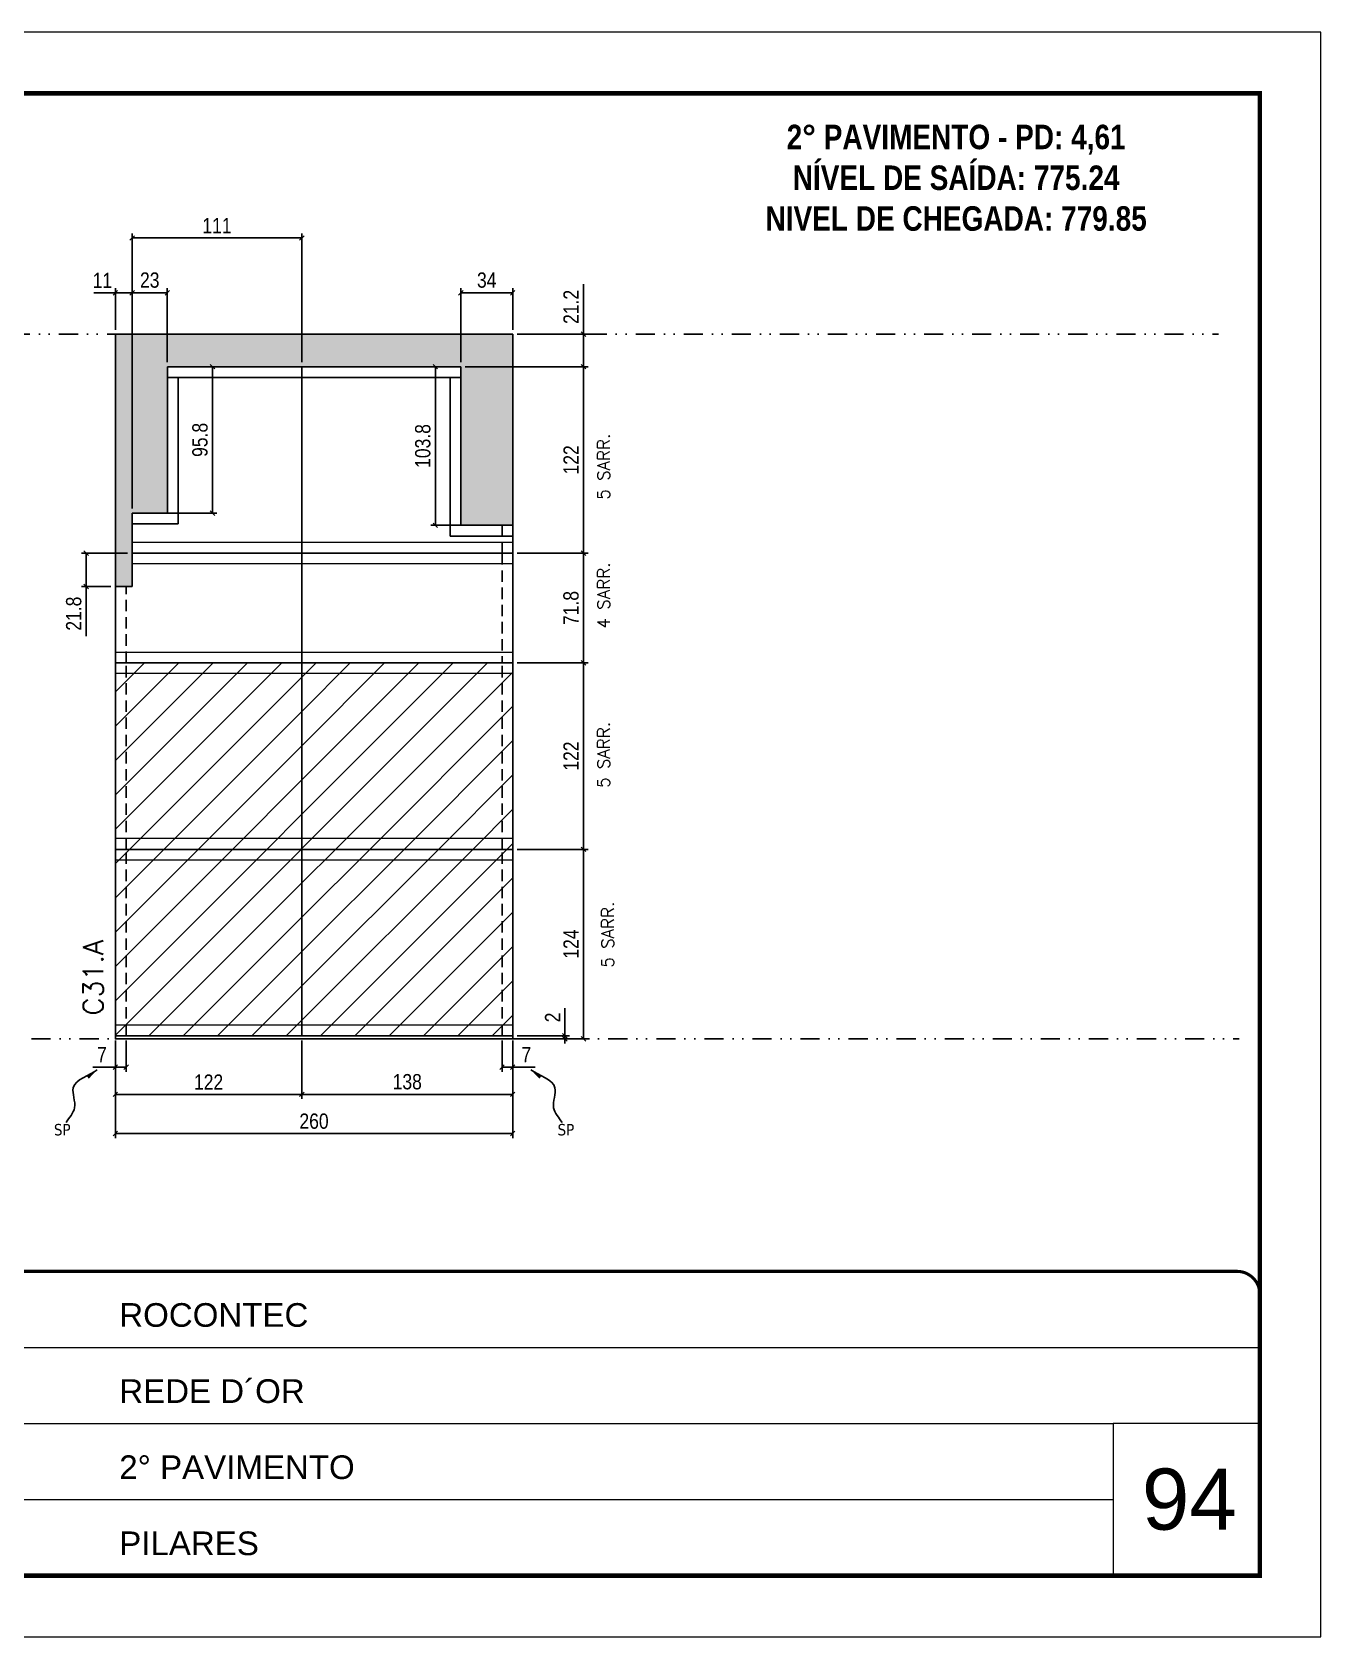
# Model space of a CAD drawing. Extents: x 2949 to 9203, y -16089 to 12527.
# Drawn here: x 5189 to 6033, y -14940 to -13890 of the extents above; entities that cross this region are included whole.
import ezdxf

# ---------------------------------------------------------------- set-up
doc = ezdxf.new("R2010")
doc.units = 0
for name, pattern in [('CONTINUO', [0]), ('DASHED', [0.75, 0.5, -0.25]), ('DIVIDE2', [0.625, 0.25, -0.125, 0, -0.125, 0, -0.125]), ('HIDDEN', [0.375, 0.25, -0.125])]:
    doc.linetypes.add(name, pattern=pattern)
for name, color, linetype, lineweight in [('CARIMBO', 255, 'Continuous', 9), ('Folhas', 255, 'Continuous', 9), ('Hachura', 251, 'Continuous', 9), ('Sarr 2.2x7', 40, 'Continuous', 9), ('SARRAFO DE PRESSAO', 251, 'DASHED', 9), ('Texto Seção', 7, 'Continuous', 15)]:
    doc.layers.add(name, color=color, linetype=linetype, lineweight=lineweight)
for name, color, linetype in [('COTA', 241, 'Continuous'), ('NOMENCLATURA', 7, 'Continuous'), ('Nível', 160, 'Continuous'), ('Painéis', 200, 'Continuous'), ('SARR_2.2x7', 40, 'Continuous'), ('Sarrafo de Pressão', 42, 'HIDDEN'), ('texto', 7, 'Continuous')]:
    doc.layers.add(name, color=color, linetype=linetype)
doc.styles.add('ARIAL', font='arial.ttf')
doc.styles.add('COTA TECNICA', font='techl___.ttf', dxfattribs={"height": 10})
doc.styles.add('COTA TECNICA-50', font='techl___.ttf', dxfattribs={"height": 10})
doc.styles.add('REGUA-120', font='ROMANS.shx', dxfattribs={"height": 15})
doc.styles.add('ROMANC', font='techb___.ttf', dxfattribs={"height": 2.5})
doc.styles.add('ROMANS', font='romans.shx')
doc.styles.get("Standard").update_dxf_attribs({"font": 'arial.ttf'})
doc.dimstyles.new('COTA PAINEL-50', dxfattribs={"dimtxt": 10, "dimasz": 3, "dimexe": 3, "dimexo": 3, "dimgap": 3, "dimtad": 1, "dimdec": 1, "dimzin": 12, "dimdsep": 46, "dimtxsty": 'COTA TECNICA-50', "dimblk1": 'OBLIQUE', "dimblk2": 'OBLIQUE', "dimsah": 1, "dimcen": 0.9, "dimclrd": 4, "dimclre": 4, "dimclrt": 240, "dimadec": 1, "dimazin": 3, "dimtfac": 1, "dimtdec": 1, "dimtmove": 0, "dimatfit": 3, "dimfxl": 1, "dimtolj": 1, "dimtzin": 12, "dimarcsym": 0})
doc.dimstyles.new('PAINEL', dxfattribs={"dimtxt": 10, "dimasz": 3, "dimexe": 3, "dimexo": 3, "dimgap": 3, "dimtad": 1, "dimdec": 1, "dimzin": 12, "dimdsep": 46, "dimtxsty": 'COTA TECNICA', "dimblk1": 'OBLIQUE', "dimblk2": 'OBLIQUE', "dimsah": 1, "dimcen": 0.9, "dimclrd": 4, "dimclre": 4, "dimclrt": 240, "dimadec": 1, "dimazin": 3, "dimtfac": 1, "dimtdec": 1, "dimtmove": 0, "dimatfit": 3, "dimfxl": 1, "dimtolj": 1, "dimtzin": 12, "dimarcsym": 0})
doc.dimstyles.get("Standard").update_dxf_attribs({"dimtxt": 0.18, "dimasz": 0.18, "dimexe": 0.18, "dimexo": 0.0625, "dimgap": 0.09, "dimtad": 0, "dimtih": 1, "dimtoh": 1, "dimdec": 4, "dimzin": 0, "dimdsep": 46, "dimtxsty": 'Standard', "dimcen": 0.09, "dimadec": 0, "dimazin": 0, "dimtfac": 1, "dimtdec": 4, "dimtofl": 0, "dimtmove": 0, "dimatfit": 3, "dimfxl": 1, "dimtolj": 1, "dimtzin": 0, "dimarcsym": 0})
pattern_1 = [(45, (-127656.967, -36496.372), (-11.2253202, 11.2253202), [])]

# ---------------------------------------------------------------- blocks, each defined once
blk = doc.blocks.new('9999999999')
at = {"color": 30, "linetype": 'CONTINUO'}
for p, q in [((98564.6, 34379.6), (99584, 34379.6)), ((98564.6, 34329.8), (99488, 34329.8)), ((99584, 34329.8), (99488, 34329.8)), ((99488, 34329.8), (99488, 34230.2)), ((98564.6, 34280), (99488, 34280))]:
    blk.add_line(p, q, dxfattribs=at)
at = {"color": 30, "linetype": 'CONTINUO', "const_width": 2}
blk.add_lwpolyline([(99584, 34230.2), (99584, 34414.4, 0.414214), (99569, 34429.4), (98229, 34429.4, 0.414214), (98214, 34414.4), (98214, 34245.2, 0.414214), (98229, 34230.2), (99584, 34230.2)], format="xyb", dxfattribs=at)
at = {"layer": 'Folhas'}
blk.add_lwpolyline([(98139, 34190.2), (99624, 34190.2), (99624, 35240.2), (98139, 35240.2)], close=True, dxfattribs=at)
at = {"layer": 'Folhas', "color": 30, "const_width": 3}
blk.add_lwpolyline([(98214, 34230.2), (99584, 34230.2), (99584, 35200.2), (98214, 35200.2)], close=True, dxfattribs=at)
at = {"color": 7, "linetype": 'Continuous', "ltscale": 5, "style": 'ARIAL'}
for s, height, p in [('ROCONTEC', 15.48, (98837.7, 34393.1)), ('REDE D´OR', 15.48, (98837.7, 34343.3)), ('2° PAVIMENTO', 15.483, (98837.7, 34293.5)), ('PILARES', 15.48, (98837.7, 34243.7))]:
    blk.add_text(s, height=height, dxfattribs=at).set_placement(p)
blk = doc.blocks.new('_Oblique')
at = {"color": 0, "linetype": 'ByBlock', "lineweight": -2}
blk.add_line((-0.5, -0.5), (0.5, 0.5), dxfattribs=at)
blk = doc.blocks.new('*D3048')
at = {"layer": 'COTA', "color": 4, "lineweight": -2, "transparency": 16777216}
for p, q in [((5243.7, -14550.2), (5243.7, -14614.2)), ((5503.7, -14550.2), (5503.7, -14614.2)), ((5243.7, -14611.2), (5503.7, -14611.2))]:
    blk.add_line(p, q, dxfattribs=at)
at = {"layer": 'Defpoints', "color": 0, "transparency": 16777216}
for p in [(5243.7, -14547.2), (5503.7, -14547.2), (5503.7, -14611.2)]:
    blk.add_point(p, dxfattribs=at)
at = {"layer": 'COTA', "color": 4, "lineweight": -2, "transparency": 16777216, "xscale": 3, "yscale": 3, "zscale": 3, "rotation": 180}
blk.add_blockref('_Oblique', (5243.7, -14611.2), dxfattribs=at)
at = {"layer": 'COTA', "color": 4, "lineweight": -2, "transparency": 16777216, "xscale": 3, "yscale": 3, "zscale": 3}
blk.add_blockref('_Oblique', (5503.7, -14611.2), dxfattribs=at)
at = {"layer": 'COTA', "color": 240, "transparency": 16777216, "insert": (5373.7, -14603.1), "char_height": 10, "attachment_point": 5, "style": 'COTA TECNICA'}
blk.add_mtext('\\A1;260', dxfattribs=at)
blk = doc.blocks.new('*D3049')
at = {"layer": 'COTA', "color": 4, "lineweight": -2, "transparency": 16777216}
for p, q in [((5243.7, -14552.2), (5243.7, -14570.7)), ((5250.7, -14550.2), (5250.7, -14570.7)), ((5243.7, -14567.7), (5229, -14567.7)), ((5250.7, -14567.7), (5243.7, -14567.7))]:
    blk.add_line(p, q, dxfattribs=at)
at = {"layer": 'Defpoints', "color": 0, "transparency": 16777216}
for p in [(5243.7, -14549.2), (5250.7, -14547.2), (5243.7, -14567.7)]:
    blk.add_point(p, dxfattribs=at)
at = {"layer": 'COTA', "color": 4, "lineweight": -2, "transparency": 16777216, "xscale": 3, "yscale": 3, "zscale": 3, "rotation": 180}
blk.add_blockref('_Oblique', (5243.7, -14567.7), dxfattribs=at)
at = {"layer": 'COTA', "color": 4, "lineweight": -2, "transparency": 16777216, "xscale": 3, "yscale": 3, "zscale": 3}
blk.add_blockref('_Oblique', (5250.7, -14567.7), dxfattribs=at)
at = {"layer": 'COTA', "color": 240, "transparency": 16777216, "insert": (5234.9, -14559.6), "char_height": 10, "attachment_point": 5, "style": 'COTA TECNICA-50'}
blk.add_mtext('\\A1;7', dxfattribs=at)
blk = doc.blocks.new('*D3050')
at = {"layer": 'COTA', "color": 4, "lineweight": -2, "transparency": 16777216}
for p, q in [((5496.7, -14550.2), (5496.7, -14570.7)), ((5503.7, -14552.2), (5503.7, -14570.7)), ((5496.7, -14567.7), (5503.7, -14567.7)), ((5503.7, -14567.7), (5518.5, -14567.7))]:
    blk.add_line(p, q, dxfattribs=at)
at = {"layer": 'Defpoints', "color": 0, "transparency": 16777216}
for p in [(5496.7, -14547.2), (5503.7, -14549.2), (5503.7, -14567.7)]:
    blk.add_point(p, dxfattribs=at)
at = {"layer": 'COTA', "color": 4, "lineweight": -2, "transparency": 16777216, "xscale": 3, "yscale": 3, "zscale": 3, "rotation": 180}
blk.add_blockref('_Oblique', (5496.7, -14567.7), dxfattribs=at)
at = {"layer": 'COTA', "color": 4, "lineweight": -2, "transparency": 16777216, "xscale": 3, "yscale": 3, "zscale": 3}
blk.add_blockref('_Oblique', (5503.7, -14567.7), dxfattribs=at)
at = {"layer": 'COTA', "color": 240, "transparency": 16777216, "insert": (5512.6, -14559.6), "char_height": 10, "attachment_point": 5, "style": 'COTA TECNICA-50'}
blk.add_mtext('\\A1;7', dxfattribs=at)
blk = doc.blocks.new('*D3051')
at = {"layer": 'COTA', "color": 4, "lineweight": -2, "transparency": 16777216}
for p, q in [((5506.7, -14425.2), (5553, -14425.2)), ((5550, -14549.2), (5550, -14425.2)), ((5506.7, -14549.2), (5553, -14549.2))]:
    blk.add_line(p, q, dxfattribs=at)
at = {"layer": 'Defpoints', "color": 0, "transparency": 16777216}
for p in [(5503.7, -14425.2), (5550, -14425.2), (5503.7, -14549.2)]:
    blk.add_point(p, dxfattribs=at)
at = {"layer": 'COTA', "color": 4, "lineweight": -2, "transparency": 16777216, "xscale": 3, "yscale": 3, "zscale": 3}
for p, rotation in [((5550, -14425.2), 90), ((5550, -14549.2), 270)]:
    blk.add_blockref('_Oblique', p, dxfattribs=dict(at, rotation=rotation))
at = {"layer": 'COTA', "color": 240, "transparency": 16777216, "insert": (5541.9, -14487.2), "char_height": 10, "attachment_point": 5, "rotation": 90, "style": 'COTA TECNICA-50'}
blk.add_mtext('\\A1;124', dxfattribs=at)
blk = doc.blocks.new('*D3052')
at = {"layer": 'COTA', "color": 4, "lineweight": -2, "transparency": 16777216}
for p, q in [((5537.8, -14547.2), (5537.8, -14529.1)), ((5506.7, -14547.2), (5540.8, -14547.2)), ((5506.7, -14549.2), (5540.8, -14549.2)), ((5537.8, -14549.2), (5537.8, -14547.2)), ((5537.8, -14549.2), (5537.8, -14552.2))]:
    blk.add_line(p, q, dxfattribs=at)
at = {"layer": 'Defpoints', "color": 0, "transparency": 16777216}
for p in [(5503.7, -14547.2), (5503.7, -14549.2), (5537.8, -14549.2)]:
    blk.add_point(p, dxfattribs=at)
at = {"layer": 'COTA', "color": 4, "lineweight": -2, "transparency": 16777216, "xscale": 3, "yscale": 3, "zscale": 3}
for p, rotation in [((5537.8, -14547.2), 270), ((5537.8, -14549.2), 90)]:
    blk.add_blockref('_Oblique', p, dxfattribs=dict(at, rotation=rotation))
at = {"layer": 'COTA', "color": 240, "transparency": 16777216, "insert": (5529.8, -14535.2), "char_height": 10, "attachment_point": 5, "rotation": 90, "style": 'COTA TECNICA-50'}
blk.add_mtext('\\A1;2', dxfattribs=at)
blk = doc.blocks.new('*D3053')
at = {"layer": 'COTA', "color": 4, "linetype": 'ByBlock', "lineweight": -2, "transparency": 16777216}
for p, q in [((5472.7, -14109.4), (5553, -14109.4)), ((5550, -14109.4), (5550, -14231.4)), ((5506.7, -14231.4), (5553, -14231.4))]:
    blk.add_line(p, q, dxfattribs=at)
at = {"layer": 'Defpoints', "color": 0, "linetype": 'ByBlock', "transparency": 16777216}
for p in [(5469.7, -14109.4), (5503.7, -14231.4), (5550, -14231.4)]:
    blk.add_point(p, dxfattribs=at)
at = {"layer": 'COTA', "color": 4, "linetype": 'ByBlock', "lineweight": -2, "transparency": 16777216, "xscale": 3, "yscale": 3, "zscale": 3}
for p, rotation in [((5550, -14109.4), 90), ((5550, -14231.4), 270)]:
    blk.add_blockref('_Oblique', p, dxfattribs=dict(at, rotation=rotation))
at = {"layer": 'COTA', "color": 240, "linetype": 'ByBlock', "transparency": 16777216, "insert": (5541.9, -14170.4), "char_height": 10, "attachment_point": 5, "rotation": 90, "style": 'COTA TECNICA'}
blk.add_mtext('\\A1;122', dxfattribs=at)
blk = doc.blocks.new('*D3054')
at = {"layer": 'COTA', "color": 4, "linetype": 'ByBlock', "lineweight": -2, "transparency": 16777216}
for p, q in [((5506.7, -14303.2), (5553, -14303.2)), ((5550, -14425.2), (5550, -14303.2)), ((5506.7, -14425.2), (5553, -14425.2))]:
    blk.add_line(p, q, dxfattribs=at)
at = {"layer": 'Defpoints', "color": 0, "linetype": 'ByBlock', "transparency": 16777216}
for p in [(5503.7, -14303.2), (5550, -14303.2), (5503.7, -14425.2)]:
    blk.add_point(p, dxfattribs=at)
at = {"layer": 'COTA', "color": 4, "linetype": 'ByBlock', "lineweight": -2, "transparency": 16777216, "xscale": 3, "yscale": 3, "zscale": 3}
for p, rotation in [((5550, -14303.2), 90), ((5550, -14425.2), 270)]:
    blk.add_blockref('_Oblique', p, dxfattribs=dict(at, rotation=rotation))
at = {"layer": 'COTA', "color": 240, "linetype": 'ByBlock', "transparency": 16777216, "insert": (5541.9, -14364.2), "char_height": 10, "attachment_point": 5, "rotation": 90, "style": 'COTA TECNICA'}
blk.add_mtext('\\A1;122', dxfattribs=at)
blk = doc.blocks.new('*D3097')
at = {"layer": 'COTA', "color": 4, "linetype": 'ByBlock', "lineweight": -2, "transparency": 16777216}
for p, q in [((5243.7, -14550.2), (5243.7, -14588.5)), ((5365.7, -14550.2), (5365.7, -14588.5)), ((5243.7, -14585.5), (5365.7, -14585.5))]:
    blk.add_line(p, q, dxfattribs=at)
at = {"layer": 'Defpoints', "color": 0, "linetype": 'ByBlock', "transparency": 16777216}
for p in [(5243.7, -14547.2), (5365.7, -14547.2), (5365.7, -14585.5)]:
    blk.add_point(p, dxfattribs=at)
at = {"layer": 'COTA', "color": 4, "linetype": 'ByBlock', "lineweight": -2, "transparency": 16777216, "xscale": 3, "yscale": 3, "zscale": 3, "rotation": 180}
blk.add_blockref('_Oblique', (5243.7, -14585.5), dxfattribs=at)
at = {"layer": 'COTA', "color": 4, "linetype": 'ByBlock', "lineweight": -2, "transparency": 16777216, "xscale": 3, "yscale": 3, "zscale": 3}
blk.add_blockref('_Oblique', (5365.7, -14585.5), dxfattribs=at)
at = {"layer": 'COTA', "color": 240, "linetype": 'ByBlock', "transparency": 16777216, "insert": (5304.7, -14577.5), "char_height": 10, "attachment_point": 5, "style": 'COTA TECNICA'}
blk.add_mtext('\\A1;122', dxfattribs=at)
blk = doc.blocks.new('*D3098')
at = {"layer": 'COTA', "color": 4, "linetype": 'ByBlock', "lineweight": -2, "transparency": 16777216}
for p, q in [((5365.7, -14550.2), (5365.7, -14588.5)), ((5503.7, -14552.2), (5503.7, -14588.5)), ((5365.7, -14585.5), (5503.7, -14585.5))]:
    blk.add_line(p, q, dxfattribs=at)
at = {"layer": 'Defpoints', "color": 0, "linetype": 'ByBlock', "transparency": 16777216}
for p in [(5365.7, -14547.2), (5503.7, -14549.2), (5503.7, -14585.5)]:
    blk.add_point(p, dxfattribs=at)
at = {"layer": 'COTA', "color": 4, "linetype": 'ByBlock', "lineweight": -2, "transparency": 16777216, "xscale": 3, "yscale": 3, "zscale": 3, "rotation": 180}
blk.add_blockref('_Oblique', (5365.7, -14585.5), dxfattribs=at)
at = {"layer": 'COTA', "color": 4, "linetype": 'ByBlock', "lineweight": -2, "transparency": 16777216, "xscale": 3, "yscale": 3, "zscale": 3}
blk.add_blockref('_Oblique', (5503.7, -14585.5), dxfattribs=at)
at = {"layer": 'COTA', "color": 240, "linetype": 'ByBlock', "transparency": 16777216, "insert": (5434.7, -14577.3), "char_height": 10, "attachment_point": 5, "style": 'COTA TECNICA'}
blk.add_mtext('\\A1;138', dxfattribs=at)
blk = doc.blocks.new('*D3099')
at = {"layer": 'COTA', "color": 4, "linetype": 'ByBlock', "lineweight": -2, "transparency": 16777216}
for p, q in [((5254.7, -14202.2), (5254.7, -14058.1)), ((5277.7, -14106.4), (5277.7, -14058.1)), ((5254.7, -14061.1), (5277.7, -14061.1))]:
    blk.add_line(p, q, dxfattribs=at)
at = {"layer": 'Defpoints', "color": 0, "linetype": 'ByBlock', "transparency": 16777216}
for p in [(5277.7, -14061.1), (5277.7, -14109.4), (5254.7, -14205.2)]:
    blk.add_point(p, dxfattribs=at)
at = {"layer": 'COTA', "color": 4, "linetype": 'ByBlock', "lineweight": -2, "transparency": 16777216, "xscale": 3, "yscale": 3, "zscale": 3, "rotation": 180}
blk.add_blockref('_Oblique', (5254.7, -14061.1), dxfattribs=at)
at = {"layer": 'COTA', "color": 4, "linetype": 'ByBlock', "lineweight": -2, "transparency": 16777216, "xscale": 3, "yscale": 3, "zscale": 3}
blk.add_blockref('_Oblique', (5277.7, -14061.1), dxfattribs=at)
at = {"layer": 'COTA', "color": 240, "linetype": 'ByBlock', "transparency": 16777216, "insert": (5266.2, -14052.8), "char_height": 10, "attachment_point": 5, "style": 'COTA TECNICA'}
blk.add_mtext('\\A1;23', dxfattribs=at)
blk = doc.blocks.new('*D3100')
at = {"layer": 'COTA', "color": 4, "linetype": 'ByBlock', "lineweight": -2, "transparency": 16777216}
for p, q in [((5469.7, -14106.4), (5469.7, -14058.1)), ((5503.7, -14085.2), (5503.7, -14058.1)), ((5469.7, -14061.1), (5503.7, -14061.1))]:
    blk.add_line(p, q, dxfattribs=at)
at = {"layer": 'Defpoints', "color": 0, "linetype": 'ByBlock', "transparency": 16777216}
for p in [(5503.7, -14061.1), (5503.7, -14088.2), (5469.7, -14109.4)]:
    blk.add_point(p, dxfattribs=at)
at = {"layer": 'COTA', "color": 4, "linetype": 'ByBlock', "lineweight": -2, "transparency": 16777216, "xscale": 3, "yscale": 3, "zscale": 3, "rotation": 180}
blk.add_blockref('_Oblique', (5469.7, -14061.1), dxfattribs=at)
at = {"layer": 'COTA', "color": 4, "linetype": 'ByBlock', "lineweight": -2, "transparency": 16777216, "xscale": 3, "yscale": 3, "zscale": 3}
blk.add_blockref('_Oblique', (5503.7, -14061.1), dxfattribs=at)
at = {"layer": 'COTA', "color": 240, "linetype": 'ByBlock', "transparency": 16777216, "insert": (5486.7, -14052.8), "char_height": 10, "attachment_point": 5, "style": 'COTA TECNICA'}
blk.add_mtext('\\A1;34', dxfattribs=at)
blk = doc.blocks.new('*D3116')
at = {"layer": 'COTA', "color": 4, "lineweight": -2, "transparency": 16777216}
for p, q in [((5506.7, -14231.4), (5553, -14231.4)), ((5550, -14303.2), (5550, -14231.4)), ((5506.7, -14303.2), (5553, -14303.2))]:
    blk.add_line(p, q, dxfattribs=at)
at = {"layer": 'Defpoints', "color": 0, "transparency": 16777216}
for p in [(5503.7, -14231.4), (5550, -14231.4), (5503.7, -14303.2)]:
    blk.add_point(p, dxfattribs=at)
at = {"layer": 'COTA', "color": 4, "lineweight": -2, "transparency": 16777216, "xscale": 3, "yscale": 3, "zscale": 3}
for p, rotation in [((5550, -14231.4), 90), ((5550, -14303.2), 270)]:
    blk.add_blockref('_Oblique', p, dxfattribs=dict(at, rotation=rotation))
at = {"layer": 'COTA', "color": 240, "transparency": 16777216, "insert": (5541.9, -14267.3), "char_height": 10, "attachment_point": 5, "rotation": 90, "style": 'COTA TECNICA'}
blk.add_mtext('\\A1;71.8', dxfattribs=at)
blk = doc.blocks.new('*D3396')
at = {"layer": 'COTA', "color": 4, "lineweight": -2, "transparency": 16777216}
for p, q in [((5254.7, -14202.2), (5254.7, -14022.2)), ((5254.7, -14025.2), (5365.7, -14025.2)), ((5365.7, -14106.4), (5365.7, -14022.2))]:
    blk.add_line(p, q, dxfattribs=at)
at = {"layer": 'Defpoints', "color": 0, "transparency": 16777216}
for p in [(5365.7, -14025.2), (5365.7, -14109.4), (5254.7, -14205.2)]:
    blk.add_point(p, dxfattribs=at)
at = {"layer": 'COTA', "color": 4, "lineweight": -2, "transparency": 16777216, "xscale": 3, "yscale": 3, "zscale": 3, "rotation": 180}
blk.add_blockref('_Oblique', (5254.7, -14025.2), dxfattribs=at)
at = {"layer": 'COTA', "color": 4, "lineweight": -2, "transparency": 16777216, "xscale": 3, "yscale": 3, "zscale": 3}
blk.add_blockref('_Oblique', (5365.7, -14025.2), dxfattribs=at)
at = {"layer": 'COTA', "color": 240, "transparency": 16777216, "insert": (5310.2, -14017.1), "char_height": 10, "attachment_point": 5, "style": 'COTA TECNICA-50'}
blk.add_mtext('\\A1;111', dxfattribs=at)
blk = doc.blocks.new('*D3397')
at = {"layer": 'COTA', "color": 4, "lineweight": -2, "transparency": 16777216}
for p, q in [((5280.7, -14109.4), (5310.2, -14109.4)), ((5307.2, -14109.4), (5307.2, -14205.2)), ((5280.7, -14205.2), (5310.2, -14205.2))]:
    blk.add_line(p, q, dxfattribs=at)
at = {"layer": 'Defpoints', "color": 0, "transparency": 16777216}
for p in [(5277.7, -14109.4), (5277.7, -14205.2), (5307.2, -14205.2)]:
    blk.add_point(p, dxfattribs=at)
at = {"layer": 'COTA', "color": 4, "lineweight": -2, "transparency": 16777216, "xscale": 3, "yscale": 3, "zscale": 3}
for p, rotation in [((5307.2, -14109.4), 90), ((5307.2, -14205.2), 270)]:
    blk.add_blockref('_Oblique', p, dxfattribs=dict(at, rotation=rotation))
at = {"layer": 'COTA', "color": 240, "transparency": 16777216, "insert": (5299.1, -14157.3), "char_height": 10, "attachment_point": 5, "rotation": 90, "style": 'COTA TECNICA-50'}
blk.add_mtext('\\A1;95.8', dxfattribs=at)
blk = doc.blocks.new('*D3398')
at = {"layer": 'COTA', "color": 4, "lineweight": -2, "transparency": 16777216}
for p, q in [((5251.7, -14231.4), (5221.6, -14231.4)), ((5224.6, -14231.4), (5224.6, -14253.2)), ((5240.7, -14253.2), (5221.6, -14253.2)), ((5224.6, -14253.2), (5224.6, -14285.8))]:
    blk.add_line(p, q, dxfattribs=at)
at = {"layer": 'Defpoints', "color": 0, "transparency": 16777216}
for p in [(5254.7, -14231.4), (5224.6, -14253.2), (5243.7, -14253.2)]:
    blk.add_point(p, dxfattribs=at)
at = {"layer": 'COTA', "color": 4, "lineweight": -2, "transparency": 16777216, "xscale": 3, "yscale": 3, "zscale": 3}
for p, rotation in [((5224.6, -14231.4), 90), ((5224.6, -14253.2), 270)]:
    blk.add_blockref('_Oblique', p, dxfattribs=dict(at, rotation=rotation))
at = {"layer": 'COTA', "color": 240, "transparency": 16777216, "insert": (5216.5, -14271), "char_height": 10, "attachment_point": 5, "rotation": 90, "style": 'COTA TECNICA-50'}
blk.add_mtext('\\A1;21.8', dxfattribs=at)
blk = doc.blocks.new('*D3399')
at = {"layer": 'COTA', "color": 4, "lineweight": -2, "transparency": 16777216}
for p, q in [((5243.7, -14085.2), (5243.7, -14058.1)), ((5254.7, -14202.2), (5254.7, -14058.1)), ((5243.7, -14061.1), (5229.7, -14061.1)), ((5254.7, -14061.1), (5243.7, -14061.1))]:
    blk.add_line(p, q, dxfattribs=at)
at = {"layer": 'Defpoints', "color": 0, "transparency": 16777216}
for p in [(5243.7, -14061.1), (5243.7, -14088.2), (5254.7, -14205.2)]:
    blk.add_point(p, dxfattribs=at)
at = {"layer": 'COTA', "color": 4, "lineweight": -2, "transparency": 16777216, "xscale": 3, "yscale": 3, "zscale": 3, "rotation": 180}
blk.add_blockref('_Oblique', (5243.7, -14061.1), dxfattribs=at)
at = {"layer": 'COTA', "color": 4, "lineweight": -2, "transparency": 16777216, "xscale": 3, "yscale": 3, "zscale": 3}
blk.add_blockref('_Oblique', (5254.7, -14061.1), dxfattribs=at)
at = {"layer": 'COTA', "color": 240, "transparency": 16777216, "insert": (5235.2, -14053), "char_height": 10, "attachment_point": 5, "style": 'COTA TECNICA-50'}
blk.add_mtext('\\A1;11', dxfattribs=at)
blk = doc.blocks.new('*D3400')
at = {"layer": 'COTA', "color": 4, "lineweight": -2, "transparency": 16777216}
for p, q in [((5550, -14088.2), (5550, -14055.5)), ((5506.7, -14088.2), (5553, -14088.2)), ((5550, -14109.4), (5550, -14088.2)), ((5472.7, -14109.4), (5553, -14109.4))]:
    blk.add_line(p, q, dxfattribs=at)
at = {"layer": 'Defpoints', "color": 0, "transparency": 16777216}
for p in [(5503.7, -14088.2), (5550, -14088.2), (5469.7, -14109.4)]:
    blk.add_point(p, dxfattribs=at)
at = {"layer": 'COTA', "color": 4, "lineweight": -2, "transparency": 16777216, "xscale": 3, "yscale": 3, "zscale": 3}
for p, rotation in [((5550, -14088.2), 90), ((5550, -14109.4), 270)]:
    blk.add_blockref('_Oblique', p, dxfattribs=dict(at, rotation=rotation))
at = {"layer": 'COTA', "color": 240, "transparency": 16777216, "insert": (5541.9, -14070.3), "char_height": 10, "attachment_point": 5, "rotation": 90, "style": 'COTA TECNICA-50'}
blk.add_mtext('\\A1;21.2', dxfattribs=at)
blk = doc.blocks.new('*D3401')
at = {"layer": 'COTA', "color": 4, "lineweight": -2, "transparency": 16777216}
for p, q in [((5466.7, -14109.4), (5450.1, -14109.4)), ((5453.1, -14109.4), (5453.1, -14213.2)), ((5466.7, -14213.2), (5450.1, -14213.2))]:
    blk.add_line(p, q, dxfattribs=at)
at = {"layer": 'Defpoints', "color": 0, "transparency": 16777216}
for p in [(5469.7, -14109.4), (5453.1, -14213.2), (5469.7, -14213.2)]:
    blk.add_point(p, dxfattribs=at)
at = {"layer": 'COTA', "color": 4, "lineweight": -2, "transparency": 16777216, "xscale": 3, "yscale": 3, "zscale": 3}
for p, rotation in [((5453.1, -14109.4), 90), ((5453.1, -14213.2), 270)]:
    blk.add_blockref('_Oblique', p, dxfattribs=dict(at, rotation=rotation))
at = {"layer": 'COTA', "color": 240, "transparency": 16777216, "insert": (5444.9, -14161.3), "char_height": 10, "attachment_point": 5, "rotation": 90, "style": 'COTA TECNICA-50'}
blk.add_mtext('\\A1;103.8', dxfattribs=at)

msp = doc.modelspace()

# ---------------------------------------------------------------- hatches: boundary and pattern name
at = {"layer": 'COTA', "linetype": 'ByBlock'}
h = msp.add_hatch(dxfattribs=at)
h.set_pattern_fill('AR-CONC', color=256, scale=0.03)
h.paths.add_polyline_path([(5277.74, -14109.41), (5469.74, -14109.41), (5469.74, -14213.21), (5503.74, -14213.21), (5503.74, -14088.21), (5243.74, -14088.21), (5243.74, -14253.21), (5254.74, -14253.21), (5254.74, -14205.21), (5277.74, -14205.21)])
at = {"layer": 'Hachura', "linetype": 'ByBlock'}
h = msp.add_hatch(dxfattribs=at)
h.set_pattern_fill('ANSI31', color=256, scale=5)
h.set_pattern_definition(pattern_1)
h.paths.add_polyline_path([(5243.74, -14425.21), (5365.74, -14425.21), (5365.74, -14303.21), (5243.74, -14303.21)])
h = msp.add_hatch(dxfattribs=at)
h.set_pattern_fill('ANSI31', color=256, scale=5)
h.set_pattern_definition(pattern_1)
h.paths.add_polyline_path([(5503.74, -14303.21), (5365.74, -14303.21), (5365.74, -14425.21), (5503.74, -14425.21)])
h = msp.add_hatch(dxfattribs=at)
h.set_pattern_fill('ANSI31', color=256, scale=5)
h.set_pattern_definition(pattern_1)
h.paths.add_polyline_path([(5365.74, -14425.21), (5243.74, -14425.21), (5243.74, -14547.21), (5365.74, -14547.21)])
h = msp.add_hatch(dxfattribs=at)
h.set_pattern_fill('ANSI31', color=256, scale=5)
h.set_pattern_definition(pattern_1)
h.paths.add_polyline_path([(5503.74, -14425.21), (5365.74, -14425.21), (5365.74, -14547.21), (5503.74, -14547.21)])

# ---------------------------------------------------------------- linework, layer by layer
at = {"layer": 'COTA', "linetype": 'ByBlock'}
for p, q in [((5503.74, -14088.21), (5243.74, -14088.21)), ((5243.74, -14088.21), (5243.74, -14253.21)), ((5503.74, -14213.21), (5503.74, -14088.21))]:
    msp.add_line(p, q, dxfattribs=at)
at = {"layer": 'Nível', "color": 4, "linetype": 'DIVIDE2', "ltscale": 50}
for p, q in [((4955.19, -14088.21), (5965.53, -14088.21)), ((4968.69, -14549.21), (5979.03, -14549.21))]:
    msp.add_line(p, q, dxfattribs=at)
at = {"layer": 'Painéis'}
for p, q in [((5469.74, -14109.41), (5277.74, -14109.41)), ((5277.74, -14109.41), (5277.74, -14205.21)), ((5365.74, -14109.41), (5365.74, -14547.21)), ((5469.74, -14213.21), (5469.74, -14109.41)), ((5277.74, -14205.21), (5254.74, -14205.21)), ((5254.74, -14253.21), (5254.74, -14205.21)), ((5503.74, -14213.21), (5469.74, -14213.21)), ((5503.74, -14213.21), (5503.74, -14231.41)), ((5503.74, -14231.41), (5254.74, -14231.41)), ((5503.74, -14231.41), (5503.74, -14303.21)), ((5243.74, -14303.21), (5243.74, -14253.21)), ((5243.74, -14253.21), (5254.74, -14253.21)), ((5243.74, -14303.21), (5243.74, -14547.21)), ((5243.74, -14303.21), (5503.74, -14303.21)), ((5503.74, -14547.21), (5503.74, -14303.21)), ((5503.74, -14425.21), (5243.74, -14425.21)), ((5243.74, -14547.21), (5503.74, -14547.21))]:
    msp.add_line(p, q, dxfattribs=at)
msp.add_lwpolyline([(5243.74, -14547.21), (5503.74, -14547.21), (5503.74, -14549.21), (5243.74, -14549.21)], close=True, dxfattribs=at)
at = {"layer": 'Sarr 2.2x7'}
for p, q in [((5365.74, -14224.41), (5254.74, -14224.41)), ((5503.74, -14224.41), (5365.74, -14224.41)), ((5503.74, -14238.41), (5254.74, -14238.41)), ((5243.74, -14296.21), (5503.74, -14296.21)), ((5503.74, -14310.21), (5243.74, -14310.21)), ((5503.74, -14418.21), (5243.74, -14418.21)), ((5503.74, -14432.21), (5243.74, -14432.21)), ((5503.74, -14540.21), (5243.74, -14540.21)), ((5503.74, -14547.21), (5243.74, -14547.21))]:
    msp.add_line(p, q, dxfattribs=at)
at = {"layer": 'Sarr 2.2x7', "linetype": 'Continuous'}
for p, q in [((5243.74, -14425.21), (5243.74, -14418.21)), ((5503.74, -14425.21), (5503.74, -14418.21)), ((5243.74, -14547.21), (5243.74, -14540.21)), ((5503.74, -14547.21), (5503.74, -14540.21))]:
    msp.add_line(p, q, dxfattribs=at)
at = {"layer": 'SARR_2.2x7'}
for p, q in [((5277.74, -14116.41), (5365.74, -14116.41)), ((5284.74, -14116.41), (5284.74, -14205.21)), ((5365.74, -14116.41), (5469.74, -14116.41)), ((5462.74, -14213.21), (5462.74, -14116.41)), ((5277.74, -14205.21), (5284.74, -14205.21)), ((5284.74, -14212.21), (5284.74, -14205.21)), ((5284.74, -14212.21), (5254.74, -14212.21)), ((5462.74, -14220.21), (5462.74, -14213.21)), ((5469.74, -14213.21), (5462.74, -14213.21)), ((5503.74, -14220.21), (5462.74, -14220.21))]:
    msp.add_line(p, q, dxfattribs=at)
at = {"layer": 'Sarrafo de Pressão', "ltscale": 30}
for p, q in [((5496.74, -14231.41), (5496.74, -14213.21)), ((5496.74, -14231.41), (5496.74, -14303.21)), ((5250.74, -14303.21), (5250.74, -14253.21)), ((5250.74, -14425.21), (5250.74, -14303.21)), ((5496.74, -14425.21), (5496.74, -14303.21)), ((5250.74, -14547.21), (5250.74, -14425.21)), ((5496.74, -14547.21), (5496.74, -14425.21))]:
    msp.add_line(p, q, dxfattribs=at)

# ---------------------------------------------------------------- block references
at = {"layer": 'SARRAFO DE PRESSAO', "color": 6, "linetype": 'ByBlock'}
msp.add_blockref('9999999999', (-93591.44, -49130.7), dxfattribs=at)

# ---------------------------------------------------------------- texts
at = {"layer": 'CARIMBO', "style": 'ARIAL'}
msp.add_text('94', height=40, dxfattribs=at).set_placement((5915.39, -14870.35))
at = {"layer": 'NOMENCLATURA', "color": 2, "insert": (5793.86, -13924.43), "char_height": 16, "attachment_point": 2, "style": 'ROMANC'}
msp.add_mtext_dynamic_manual_height_columns('\\P2° PAVIMENTO - PD: 4,61\\PNÍVEL DE SAÍDA: 775.24\\PNIVEL DE CHEGADA: 779.85', width=300.2766, gutter_width=1, heights=[0], dxfattribs=at)
at = {"layer": 'texto', "color": 0, "char_height": 7.5, "attachment_point": 5}
for insert in [(5208.97, -14608.7), (5538.52, -14608.7)]:
    msp.add_mtext('{\\fTahoma|b0|i0|c0|p34;\\C4;SP}', dxfattribs=dict(at, insert=insert))
at = {"layer": 'Texto Seção', "linetype": 'Continuous', "style": 'ROMANS'}
for s, p in [('5 SARR.', (5567.18, -14196.39)), ('4 SARR.', (5567.18, -14280.72)), ('5 SARR.', (5567.18, -14384.99)), ('5 SARR.', (5569.89, -14502.58))]:
    msp.add_text(s, height=8, rotation=90, dxfattribs=at).set_placement(p)
at = {"layer": 'Texto Seção', "style": 'REGUA-120'}
msp.add_text('C31.A', height=13, rotation=90, dxfattribs=at).set_placement((5235.68, -14533.85))

# ---------------------------------------------------------------- dimensions: what is measured, and where the dimension line sits
at = {"layer": 'COTA'}
for base, p1, p2, picture, middle in [((5365.74, -14025.18), (5254.74, -14205.21), (5365.74, -14109.41), '*D3396', (5310.24, -14017.12)), ((5243.74, -14061.05), (5254.74, -14205.21), (5243.74, -14088.21), '*D3399', (5235.2, -14053)), ((5503.74, -14567.72), (5496.74, -14547.21), (5503.74, -14549.21), '*D3050', (5512.61, -14559.65))]:
    dim = msp.add_linear_dim(base=base, p1=p1, p2=p2, dimstyle='COTA PAINEL-50', dxfattribs=at)
    dim.commit()
    dim.dimension.update_dxf_attribs({"geometry": picture, "text_midpoint": middle})
at = {"layer": 'COTA', "linetype": 'ByBlock'}
for base, p1, p2, picture, middle in [((5277.74, -14061.05), (5254.74, -14205.21), (5277.74, -14109.41), '*D3099', (5266.24, -14052.83)), ((5365.74, -14585.52), (5243.74, -14547.21), (5365.74, -14547.21), '*D3097', (5304.74, -14577.46))]:
    dim = msp.add_linear_dim(base=base, p1=p1, p2=p2, dimstyle='PAINEL', dxfattribs=at)
    dim.commit()
    dim.dimension.update_dxf_attribs({"geometry": picture, "text_midpoint": middle})
for base, p1, p2, picture, middle in [((5503.74, -14061.05), (5469.74, -14109.41), (5503.74, -14088.21), '*D3100', (5486.74, -14052.83)), ((5503.74, -14585.52), (5365.74, -14547.21), (5503.74, -14549.21), '*D3098', (5434.74, -14577.28))]:
    dim = msp.add_linear_dim(base=base, p1=p1, p2=p2, dimstyle='PAINEL', override={"dimtmove": 1}, dxfattribs=at)
    dim.commit()
    dim.dimension.update_dxf_attribs({"geometry": picture, "text_midpoint": middle})
at = {"layer": 'COTA'}
for base, p1, p2, angle, dimstyle, picture, middle in [((5549.98, -14088.21), (5469.74, -14109.41), (5503.74, -14088.21), 90, 'COTA PAINEL-50', '*D3400', (5541.92, -14070.35)), ((5307.2, -14205.21), (5277.74, -14109.41), (5277.74, -14205.21), 90, 'COTA PAINEL-50', '*D3397', (5299.06, -14157.31)), ((5453.11, -14213.21), (5469.74, -14109.41), (5469.74, -14213.21), 90, 'COTA PAINEL-50', '*D3401', (5444.87, -14161.31)), ((5224.59, -14253.21), (5254.74, -14231.41), (5243.74, -14253.21), 90, 'COTA PAINEL-50', '*D3398', (5216.5, -14270.99)), ((5549.98, -14231.41), (5503.74, -14303.21), (5503.74, -14231.41), 90, 'PAINEL', '*D3116', (5541.89, -14267.31)), ((5549.98, -14425.21), (5503.74, -14549.21), (5503.74, -14425.21), 90, 'COTA PAINEL-50', '*D3051', (5541.91, -14487.21)), ((5243.74, -14567.72), (5250.74, -14547.21), (5243.74, -14549.21), 180, 'COTA PAINEL-50', '*D3049', (5234.88, -14559.65))]:
    dim = msp.add_linear_dim(base=base, p1=p1, p2=p2, angle=angle, dimstyle=dimstyle, dxfattribs=at)
    dim.commit()
    dim.dimension.update_dxf_attribs({"geometry": picture, "text_midpoint": middle})
at = {"layer": 'COTA', "linetype": 'ByBlock'}
dim = msp.add_linear_dim(base=(5549.98, -14231.41), p1=(5469.74, -14109.41), p2=(5503.74, -14231.41), angle=90, dimstyle='PAINEL', dxfattribs=at)
dim.commit()
dim.dimension.update_dxf_attribs({"geometry": '*D3053', "text_midpoint": (5549.98, -14170.41), "dimtype": 160})
dim = msp.add_linear_dim(base=(5549.98, -14303.21), p1=(5503.74, -14425.21), p2=(5503.74, -14303.21), angle=90, dimstyle='PAINEL', dxfattribs=at)
dim.commit()
dim.dimension.update_dxf_attribs({"geometry": '*D3054', "text_midpoint": (5541.92, -14364.21)})
at = {"layer": 'COTA'}
dim = msp.add_linear_dim(base=(5537.75, -14549.21), p1=(5503.74, -14547.21), p2=(5503.74, -14549.21), angle=90, dimstyle='COTA PAINEL-50', dxfattribs=at)
dim.commit()
dim.dimension.update_dxf_attribs({"geometry": '*D3052', "text_midpoint": (5537.75, -14535.15), "dimtype": 160})
dim = msp.add_linear_dim(base=(5503.74, -14611.16), p1=(5243.74, -14547.21), p2=(5503.74, -14547.21), dimstyle='PAINEL', override={"dimarcsym": 2}, dxfattribs=at)
dim.commit()
dim.dimension.update_dxf_attribs({"geometry": '*D3048', "text_midpoint": (5373.74, -14603.06)})

# ---------------------------------------------------------------- leaders
at = {"layer": 'COTA', "path_type": 1}
for points in [[(5231.91, -14569.39), (5216.13, -14581.23), (5217.05, -14594.23), (5211.5, -14604.01)], [(5515.57, -14569.39), (5531.36, -14581.23), (5530.43, -14594.23), (5535.98, -14604.01)]]:
    msp.add_leader(points, dimstyle='Standard', override={"dimasz": 8}, dxfattribs=at)

doc.saveas('drawing.dxf')
